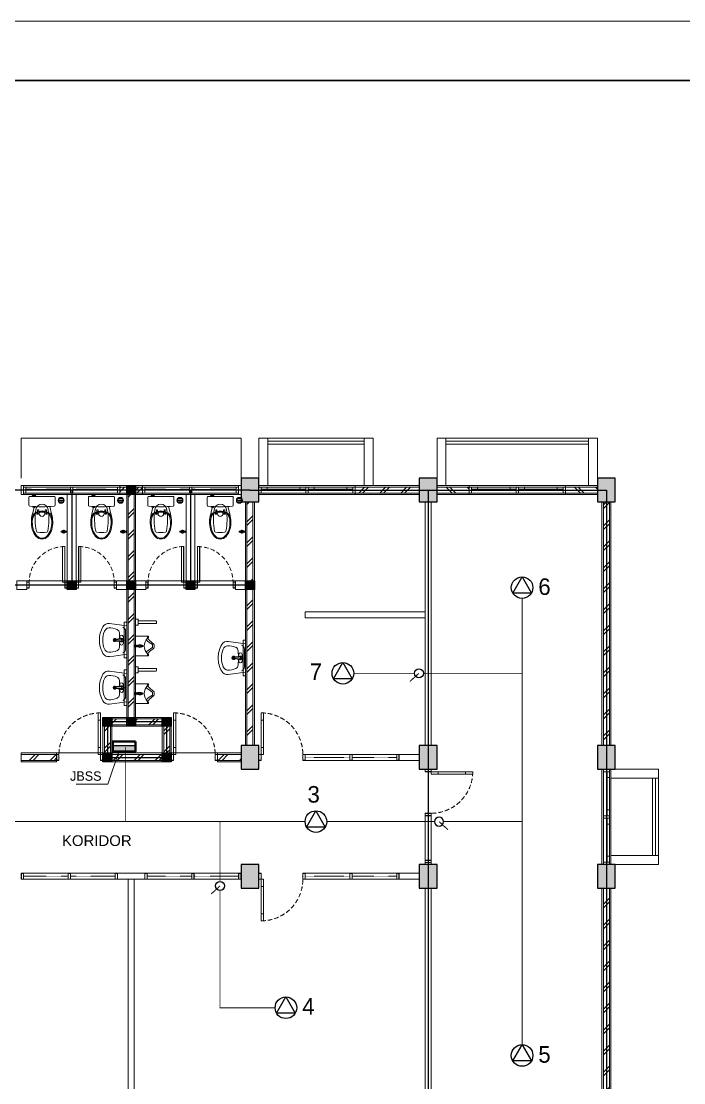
# Model space of a CAD drawing. Header units: millimetres. Extents: x -11 to 37583, y -101 to 28664.
# Drawn here: x 14122 to 16353, y 25091 to 28664 of the extents above; entities that cross this region are included whole.
import ezdxf
from ezdxf.enums import TextEntityAlignment as Align

# ---------------------------------------------------------------- set-up
doc = ezdxf.new("R2010")
doc.units = ezdxf.units.MM
doc.linetypes.add('DASHED', pattern=[0.75, 0.5, -0.25])
doc.linetypes.add('HIDDEN', pattern=[0.375, 0.25, -0.125])
for name, color, linetype, lineweight in [('ars', 11, 'Continuous', 5), ('din2', 251, 'Continuous', 25), ('dinding', 5, 'Continuous', 15), ('GRS KOP', 1, 'Continuous', 35), ('kabel', 1, 'Continuous', 50), ('KOLOM', 1, 'Continuous', 30), ('kop', 7, 'Continuous', 20), ('kus', 63, 'Continuous', 15), ('lan', 7, 'Continuous', 15), ('not', 7, 'Continuous', 20), ('PARTISI', 190, 'Continuous', 9), ('SANITAIR', 4, 'Continuous', 5), ('sol kol', 8, 'Continuous', 0)]:
    doc.layers.add(name, color=color, linetype=linetype, lineweight=lineweight)
doc.layers.add('as', color=1, linetype='Continuous', plot=False)
doc.layers.add('D1', color=1, linetype='Continuous')
doc.layers.add('D2', color=3, linetype='Continuous')
doc.styles.add('BARU', font='complex.shx')
doc.styles.get("Standard").update_dxf_attribs({"font": 'arial.ttf'})
doc.styles.add('style2', font='verdana.ttf')
pattern_1 = [(45, (14092.17, 24845.925), (-35.3553, 35.3553), []), (45, (14104.67, 24845.925), (-35.3553, 35.3553), [])]
pattern_2 = [(45, (13892.17, 24845.925), (-35.3553, 35.3553), []), (45, (13904.67, 24845.925), (-35.3553, 35.3553), [])]

# ---------------------------------------------------------------- blocks, each defined once
blk = doc.blocks.new('KP')
at = {"layer": 'KOLOM'}
blk.add_lwpolyline([(0.075, -0.075), (-0.075, -0.075), (-0.075, 0.075), (0.075, 0.075), (0.075, -0.075)], dxfattribs=at)
blk = doc.blocks.new('washtafel L237 a')
for p, q in [((-0.279, -0.289), (-0.238, 0)), ((-0.238, 0), (0, 0)), ((0.238, 0), (0, 0)), ((0.279, -0.289), (0.238, 0)), ((-0.148, -0.019), (0, -0.019)), ((0.148, -0.019), (0, -0.019)), ((0, -0.193), (-0.007, -0.193)), ((0, -0.202), (-0.007, -0.202)), ((0, -0.179), (-0.006, -0.179)), ((0, -0.179), (0.006, -0.179)), ((0, -0.193), (0.007, -0.193)), ((0, -0.202), (0.007, -0.202))]:
    blk.add_line(p, q)
for centre, radius in [((-0.011, -0.085), 0.00488), ((0, -0.043), 0.00695), ((0, -0.043), 0.00529), ((0.011, -0.085), 0.00488)]:
    blk.add_circle(centre, radius)
for centre, radius, start, end in [((-0.148, -0.093), 0.0742, 90.0661, 157.5039), ((0.068, -0.281), 0.273, 154.0541, 184.6243), ((-0.117, -0.191), 0.0678, 92.544, 154.459), ((0.012, -2.103), 1.984, 91.1939, 93.8059), ((-0.055, -0.085), 0.0285, 98.132, 275.8135), ((-0.002, -0.336), 0.286, 89.6669, 101.6651), ((-0.049, -0.147), 0.0337, 40.1188, 95.4553), ((0, -0.084), 0.0312, 89.6915, 225.3566), ((-0.528, -0.216), 0.513, 2.5647, 13.8912), ((0.001, -0.2), 0.0272, 129.5111, 54.4666), ((0, -0.084), 0.0231, 89.5833, 212.8124), ((-0.04, -0.126), 0.0267, 4.6349, 46.9394), ((-0.045, -0.113), 0.03, 5.694, 32.8124), ((-0.623, -0.171), 0.611, 359.8012, 5.694), ((-0.006, -0.173), 0.006, 179.8012, 270), ((0.002, -0.336), 0.286, 78.3349, 90.3331), ((0, -0.084), 0.0312, 314.6434, 90.3085), ((0, -0.084), 0.0231, 327.1876, 90.4167), ((0.006, -0.173), 0.006, 270, 0.1988), ((0.623, -0.171), 0.611, 174.306, 180.1988), ((0.04, -0.126), 0.0267, 133.0606, 175.3651), ((0.045, -0.113), 0.03, 147.1876, 174.306), ((0.528, -0.216), 0.513, 166.1088, 177.4353), ((0.049, -0.147), 0.0337, 84.5447, 139.8812), ((-0.012, -2.103), 1.984, 86.1941, 88.8061), ((0.055, -0.085), 0.0285, 264.1865, 81.868), ((0.117, -0.191), 0.0678, 25.541, 87.456), ((0.148, -0.093), 0.0742, 22.4961, 89.9339), ((-0.068, -0.281), 0.273, 355.3757, 25.9459), ((-0.17, -0.305), 0.11, 171.786, 240.1395), ((-0.119, -0.294), 0.0858, 186.0548, 250.1625), ((0.001, -0.2), 0.0234, 136.8784, 48.8129), ((-0.007, -0.184), 0.009, 183.4751, 270), ((-0.007, -0.193), 0.009, 182.5647, 270), ((0.001, -0.2), 0.0119, 184.4951, 2.4242), ((0.007, -0.184), 0.009, 270, 356.5249), ((0.007, -0.193), 0.009, 270, 357.4353), ((0.119, -0.294), 0.0858, 289.8375, 353.9452), ((0.17, -0.305), 0.11, 299.8605, 8.214), ((-0.003, -0.017), 0.443, 239.9631, 270.4171), ((-0.001, 0.003), 0.406, 248.7209, 270.1375), ((0.001, 0.003), 0.406, 269.8625, 291.2791), ((0.003, -0.017), 0.443, 269.5829, 300.0369)]:
    blk.add_arc(centre, radius, start, end)
blk = doc.blocks.new('P 70')
at = {"linetype": 'HIDDEN', "ltscale": 0.3}
blk.add_lwpolyline([(-0.74, 0.1, -0.414214), (-0.04, 0.8, -1.303225)], format="xyb", dxfattribs=at)
for points in [[(-0.04, 0.8), (-0.08, 0.8), (-0.08, 0.68), (-0.04, 0.68)], [(-0.04, 0.68), (-0.08, 0.68), (-0.08, 0.22), (-0.04, 0.22)], [(-0.04, 0.1), (-0.08, 0.1), (-0.08, 0.22), (-0.04, 0.22)], [(-0.735, 0.06), (-0.74, 0.06), (-0.74, 0.061), (-0.74, 0.1), (-0.78, 0.1), (-0.78, 0), (-0.74, 0), (-0.74, 0.056), (-0.735, 0.058)], [(-0.742, 0.002), (-0.778, 0.002), (-0.778, 0.098), (-0.742, 0.098)], [(-0.045, 0.06), (-0.04, 0.06), (-0.04, 0.061), (-0.04, 0.1), (0, 0.1), (0, 0), (-0.04, 0), (-0.04, 0.056), (-0.045, 0.058)], [(-0.038, 0.002), (-0.002, 0.002), (-0.002, 0.098), (-0.038, 0.098)]]:
    blk.add_lwpolyline(points, close=True)
blk = doc.blocks.new('URINOIR ATAS')
for p, q in [((-0.165, 0), (-0.165, 0.215)), ((-0.16, 0.22), (-0.147, 0.22)), ((-0.133, 0.201), (-0.16, 0.201)), ((-0.133, 0.201), (-0.143, 0.218)), ((-0.027, 0.31), (0, 0.31)), ((-0.02, 0.286), (0, 0.286)), ((0.027, 0.31), (0, 0.31)), ((0.02, 0.286), (0, 0.286)), ((0.133, 0.201), (0.143, 0.218)), ((0.133, 0.201), (0.16, 0.201)), ((0.16, 0.22), (0.147, 0.22)), ((0.165, 0), (0.165, 0.215)), ((-0.165, 0), (0, 0)), ((-0.009, 0.01), (-0.026, 0)), ((-0.013, -0.017), (-0.013, 0)), ((-0.012, 0.117), (0.011, 0.117)), ((-0.011, 0.107), (0.011, 0.107)), ((-0.011, 0.097), (0.011, 0.097)), ((-0.009, 0.112), (-0.009, 0.107)), ((-0.009, 0.01), (0.011, 0.01)), ((-0.007, 0.113), (0.008, 0.113)), ((-0.003, 0.117), (-0.003, 0.113)), ((0.165, 0), (0, 0)), ((0.003, 0.117), (0.003, 0.113)), ((0.009, 0.112), (0.009, 0.107)), ((0.011, 0.01), (0.026, 0)), ((0.013, 0), (0.013, -0.017)), ((0.013, -0.017), (-0.013, -0.017))]:
    blk.add_line(p, q)
for points in [[(-0.011, 0.107, 0.164804), (-0.012, 0.107, 0.105758), (-0.013, 0.106, 0.068984), (-0.014, 0.104, 0.055178), (-0.014, 0.102, 0.055178), (-0.014, 0.1, 0.068984), (-0.013, 0.099, 0.105758), (-0.012, 0.098, 0.164804), (-0.011, 0.097, 0.164804), (-0.01, 0.098, 0.105758), (-0.009, 0.099, 0.068984), (-0.009, 0.1, 0.055178), (-0.009, 0.102, 0.055178), (-0.009, 0.104, 0.068984), (-0.009, 0.106, 0.105758), (-0.01, 0.107, 0.164804)], [(0, 0.097, 0.070821), (0.003, 0.098, 0.082428), (0.005, 0.099, 0.106823), (0.007, 0.101, 0.13413), (0.007, 0.102, 0.13413), (0.007, 0.104, 0.106823), (0.005, 0.106, 0.082428), (0.003, 0.107, 0.070821), (0, 0.107, 0.070821), (-0.003, 0.107, 0.082428), (-0.005, 0.106, 0.106823), (-0.007, 0.104, 0.13413), (-0.007, 0.102, 0.13413), (-0.007, 0.101, 0.106823), (-0.005, 0.099, 0.082428), (-0.003, 0.098, 0.070821)], [(0.011, 0.107, 0.164804), (0.01, 0.107, 0.105758), (0.009, 0.106, 0.068984), (0.009, 0.104, 0.055178), (0.008, 0.102, 0.055178), (0.009, 0.1, 0.068984), (0.009, 0.099, 0.105758), (0.01, 0.098, 0.164804), (0.011, 0.097, 0.164804), (0.012, 0.098, 0.105758), (0.013, 0.099, 0.068984), (0.013, 0.1, 0.055178), (0.014, 0.102, 0.055178), (0.014, 0.104, 0.068984), (0.013, 0.106, 0.105758), (0.012, 0.107, 0.164804)]]:
    blk.add_lwpolyline(points, format="xyb", close=True)
blk.add_lwpolyline([(0.007, 0.061), (0.013, 0.072), (0.007, 0.082), (-0.006, 0.082), (-0.012, 0.072), (-0.006, 0.061)], close=True)
for centre, radius in [((0, 0.072), 0.025), ((0, 0.032), 0.0106), ((0, 0.032), 0.00723)]:
    blk.add_circle(centre, radius)
for centre, radius, start, end in [((-0.16, 0.215), 0.005, 90, 180), ((-0.16, 0.196), 0.005, 90, 180), ((-0.147, 0.215), 0.005, 30.5859, 90), ((-0.151, 0.256), 0.055, 287.3602, 311.4179), ((0.001, 0.332), 0.187, 224.1477, 269.6422), ((-0.614, 0.718), 0.709, 314.7654, 324.2179), ((-0.477, 0.536), 0.518, 315.9836, 330.7336), ((-0.027, 0.295), 0.0148, 90, 144.2179), ((-0.02, 0.28), 0.00593, 90, 150.7336), ((-0.001, 0.332), 0.187, 270.3578, 315.8523), ((0.02, 0.28), 0.00593, 29.2664, 90), ((0.477, 0.536), 0.518, 209.2664, 224.0164), ((0.027, 0.295), 0.0148, 35.7821, 90), ((0.614, 0.718), 0.709, 215.7821, 225.2346), ((0.151, 0.256), 0.055, 228.5821, 252.6398), ((0.147, 0.215), 0.005, 90, 149.4141), ((0.16, 0.215), 0.005, 0, 90), ((0.16, 0.196), 0.005, 0, 90), ((0.12, 0.057), 0.137, 181.3482, 199.9236), ((0, 0.106), 0.0162, 43.0169, 136.9831), ((-0.007, 0.112), 0.00119, 90, 180), ((0.008, 0.112), 0.00119, 0, 90), ((-0.19, 0.062), 0.208, 345.4703, 357.6692)]:
    blk.add_arc(centre, radius, start, end)
blk = doc.blocks.new('P 60')
at = {"linetype": 'HIDDEN', "ltscale": 0.3}
blk.add_lwpolyline([(-0.64, 0.1, -0.414214), (-0.04, 0.7, -1.303225)], format="xyb", dxfattribs=at)
for points in [[(-0.04, 0.7), (-0.04, 0.1), (-0.08, 0.1), (-0.08, 0.7)], [(-0.042, 0.698), (-0.042, 0.102), (-0.078, 0.102), (-0.078, 0.698)], [(-0.635, 0.06), (-0.64, 0.06), (-0.64, 0.061), (-0.64, 0.1), (-0.68, 0.1), (-0.68, 0), (-0.64, 0), (-0.64, 0.056), (-0.635, 0.058)], [(-0.642, 0.002), (-0.678, 0.002), (-0.678, 0.098), (-0.642, 0.098)], [(-0.045, 0.06), (-0.04, 0.06), (-0.04, 0.061), (-0.04, 0.1), (0, 0.1), (0, 0), (-0.04, 0), (-0.04, 0.056), (-0.045, 0.058)], [(-0.038, 0.002), (-0.002, 0.002), (-0.002, 0.098), (-0.038, 0.098)]]:
    blk.add_lwpolyline(points, close=True)
blk = doc.blocks.new('KRAN ATAS')
for p, q in [((-0.019, 0.001), (-0.019, 0)), ((-0.019, 0), (0, 0)), ((-0.018, 0.002), (0, 0.002)), ((-0.009, 0.006), (-0.009, 0.04)), ((0.018, 0.002), (0, 0.002)), ((0.019, 0), (0, 0)), ((0.009, 0.006), (0.009, 0.04)), ((0.019, 0.001), (0.019, 0))]:
    blk.add_line(p, q)
for centre, radius, start, end in [((-0.021, 0.06), 0.0057, 92.509, 270.0343), ((-0.02, 0.06), 0.0057, 105.45, 257.2407), ((0, 0.06), 0.0223, 89.786, 270.2141), ((-0.015, 0.075), 0.0057, 47.464, 224.6597), ((-0.015, 0.074), 0.0057, 60.3207, 212.5415), ((-0.014, 0.046), 0.0057, 154.4974, 295.7282), ((-0.015, 0.045), 0.0057, 142.579, 307.6346), ((-0.018, 0.001), 0.0005, 90, 180), ((0, 0.06), 0.0162, 89.7094, 270.2949), ((-0.013, 0.006), 0.004, 270, 0), ((-0.041, 0.09), 0.0331, 343.1048, 7.2203), ((0, 0.06), 0.0102, 89.532, 270.4679), ((0, 0.096), 0.00865, 90, 191.4881), ((0, 0.08), 0.0057, 89.095, 165.324), ((0, 0.079), 0.0057, 89.095, 152.5938), ((0, 0.041), 0.0057, 205.9652, 266.0615), ((0, 0.04), 0.0057, 191.86, 266.0615), ((0, 0.096), 0.00865, 348.5119, 90), ((0, 0.08), 0.0057, 14.676, 90.905), ((0, 0.079), 0.0057, 27.4062, 90.905), ((0, 0.06), 0.0223, 269.7859, 90.214), ((0, 0.06), 0.0162, 269.7051, 90.2906), ((0, 0.06), 0.0102, 269.5321, 90.468), ((0, 0.04), 0.0057, 273.9385, 348.14), ((0, 0.041), 0.0057, 273.9385, 334.0348), ((0.041, 0.09), 0.0331, 172.7797, 196.8952), ((0.013, 0.006), 0.004, 180, 270), ((0.015, 0.045), 0.0057, 232.3654, 37.421), ((0.015, 0.075), 0.0057, 315.3403, 132.536), ((0.015, 0.074), 0.0057, 327.4585, 119.6793), ((0.014, 0.046), 0.0057, 244.2718, 25.5026), ((0.018, 0.001), 0.0005, 0, 90), ((0.021, 0.06), 0.0057, 269.9657, 87.491), ((0.02, 0.06), 0.0057, 282.7593, 74.55)]:
    blk.add_arc(centre, radius, start, end)
blk = doc.blocks.new('CLOSET ATAS')
for p, q in [((0, 0.207), (0, 0)), ((0.014, 0.22), (0.148, 0.22)), ((0, -0.206), (0, 0)), ((0.171, 0.13), (0.294, 0.161)), ((0.228, 0.073), (0.228, 0.058)), ((0.231, 0.075), (0.273, 0.075)), ((0.231, 0.055), (0.256, 0.055)), ((0.256, 0.055), (0.259, 0.063)), ((0.256, 0.055), (0.256, 0)), ((0.256, -0.055), (0.256, 0)), ((0.259, 0.063), (0.273, 0.063)), ((0.266, 0.075), (0.266, 0.088)), ((0.266, 0.063), (0.266, 0)), ((0.266, -0.063), (0.266, 0)), ((0.273, 0.075), (0.273, 0.063)), ((0.282, 0.125), (0.282, 0.107)), ((0.285, 0.085), (0.285, 0.065)), ((0.296, 0.088), (0.288, 0.088)), ((0.296, 0.062), (0.288, 0.062)), ((0.299, 0.085), (0.299, 0.065)), ((-0.013, -0.124), (-0.031, -0.124)), ((-0.031, -0.124), (-0.031, -0.146)), ((-0.031, -0.146), (-0.013, -0.146)), ((-0.013, -0.107), (-0.013, -0.164)), ((0.171, -0.138), (0.185, -0.138)), ((0.173, -0.116), (0.185, -0.116)), ((0.173, -0.151), (0.173, -0.138)), ((0.175, -0.154), (0.182, -0.154)), ((0.184, -0.138), (0.184, -0.151)), ((0.188, -0.119), (0.188, -0.136)), ((0.188, -0.134), (0.294, -0.161)), ((0.228, -0.073), (0.228, -0.058)), ((0.231, -0.055), (0.256, -0.055)), ((0.231, -0.075), (0.273, -0.075)), ((0.256, -0.055), (0.259, -0.063)), ((0.259, -0.063), (0.273, -0.063)), ((0.266, -0.075), (0.266, -0.088)), ((0.273, -0.075), (0.273, -0.063)), ((0.282, -0.125), (0.282, -0.107)), ((0.285, -0.065), (0.285, -0.085)), ((0.296, -0.062), (0.288, -0.062)), ((0.296, -0.088), (0.288, -0.088)), ((0.299, -0.065), (0.299, -0.085)), ((0.014, -0.22), (0.148, -0.22))]:
    blk.add_line(p, q)
blk.add_circle((0.292, 0), 0.046)
for centre, radius, start, end in [((0.014, 0.207), 0.0135, 90, 180), ((0.148, 0.205), 0.015, 8.087, 90), ((-1.27, 0.004), 1.447, 359.8599, 8.087), ((0.429, -0.051), 0.231, 89.4826, 128.7411), ((0.431, -0.32), 0.5, 75.2789, 105.8515), ((0.235, 0), 0.103, 95.4936, 264.5064), ((-1.27, -0.004), 1.447, 351.913, 0.1401), ((0.385, -0.951), 1.066, 79.0461, 98.6197), ((0.231, 0.073), 0.00271, 90, 180), ((0.231, 0.058), 0.00271, 180, 270), ((0.271, 0.088), 0.005, 138.7405, 180), ((0.429, -0.051), 0.215, 89.4826, 138.7405), ((0.287, 0.125), 0.005, 128.7411, 180), ((0.288, 0.085), 0.00307, 90, 180), ((0.288, 0.065), 0.00307, 180, 270), ((0.296, 0.085), 0.00307, 0, 90), ((0.296, 0.065), 0.00307, 270, 0), ((0.431, -0.32), 0.484, 75.2789, 90), ((0.465, -0.141), 0.302, 48.5371, 73.1314), ((0.465, -0.141), 0.318, 48.5371, 73.1314), ((0.585, 0.076), 0.02, 7.8459, 81.6038), ((0.035, 0), 0.575, 352.1541, 7.8459), ((0.59, 0), 0.114, 0, 48.6581), ((0.59, 0), 0.114, 311.3419, 0), ((0.59, 0), 0.13, 0, 48.6581), ((0.59, 0), 0.13, 311.3419, 0), ((-0.016, -0.123), 0.0171, 24.4122, 79.3868), ((-0.016, -0.147), 0.0171, 280.6132, 335.5878), ((0.175, -0.151), 0.00271, 180, 270), ((0.182, -0.151), 0.00271, 270, 0), ((0.185, -0.119), 0.00271, 0, 90), ((0.185, -0.136), 0.00271, 270, 0), ((0.385, 0.948), 1.063, 261.358, 280.9763), ((0.231, -0.058), 0.00271, 90, 180), ((0.231, -0.073), 0.00271, 180, 270), ((0.271, -0.088), 0.005, 180, 221.2595), ((0.429, 0.051), 0.215, 221.2595, 270.5174), ((0.287, -0.125), 0.005, 180, 231.2589), ((0.429, 0.051), 0.231, 231.2589, 270.5174), ((0.288, -0.065), 0.00307, 90, 180), ((0.288, -0.085), 0.00307, 180, 270), ((0.431, 0.32), 0.5, 254.1485, 284.7211), ((0.296, -0.065), 0.00307, 0, 90), ((0.296, -0.085), 0.00307, 270, 0), ((0.431, 0.32), 0.484, 270, 284.7211), ((0.465, 0.141), 0.302, 286.8686, 311.4629), ((0.465, 0.141), 0.318, 286.8686, 311.4629), ((0.585, -0.076), 0.02, 278.3962, 352.1541), ((0.014, -0.206), 0.0135, 180, 270), ((0.148, -0.205), 0.015, 270, 351.913)]:
    blk.add_arc(centre, radius, start, end)
blk = doc.blocks.new('*X6')
at = {"color": 0}
for p, q in [((18.491, 19.193), (18.579, 19.193)), ((18.499, 19.218), (18.572, 19.218)), ((18.499, 19.168), (18.572, 19.168))]:
    blk.add_line(p, q, dxfattribs=at)
blk = doc.blocks.new('SFLOOR')
for radius in [0.05, 0.0442]:
    blk.add_circle((0, 0), radius)
blk.add_blockref('*X6', (-18.535, -19.193))
blk = doc.blocks.new('K1')
at = {"layer": 'KOLOM'}
blk.add_lwpolyline([(0.2, 0.15), (-0.2, 0.15), (-0.2, -0.15), (0.2, -0.15), (0.2, 0.15)], dxfattribs=at)
blk = doc.blocks.new('NOTASI RUANG')
at = {"layer": 'not'}
for height, p in [(0.26, (-0.011, 0.3)), (0.175, (-0.009, -0.017))]:
    blk.add_attdef('RUANG', text='', height=height, dxfattribs=at).set_placement(p, align=Align.MIDDLE_CENTER)
blk = doc.blocks.new('KJH')
at = {"layer": 'D1'}
blk.add_lwpolyline([(5834.4, 20871), (5865.8, 20816.4), (5803, 20816.4), (5834.4, 20871)], dxfattribs=at)
blk.add_circle((5834.4, 20834.7), 36.3, dxfattribs=at)
blk = doc.blocks.new('JOU')
at = {"layer": 'din2', "color": 6}
blk.add_circle((8978.9, 20473.8), 15.1, dxfattribs=at)
at = {"layer": 'kabel', "color": 6, "linetype": 'Continuous', "ltscale": 200, "const_width": 3.36}
blk.add_lwpolyline([(8978.9, 20473.8), (8948.9, 20446.4)], dxfattribs=at)
blk = doc.blocks.new('KHBH')
at = {"layer": 'D1', "linetype": 'ByBlock'}
blk.add_hatch(color=256, dxfattribs=at).paths.add_polyline_path([(7020.9, 22982.5), (7020.9, 23092.5), (6992.2, 23092.5), (6992.2, 22982.5)])
at = {"layer": 'D1', "color": 21, "linetype": 'ByBlock'}
blk.add_line((7020.9, 23092.5), (7020.9, 22982.5), dxfattribs=at)
at = {"layer": 'kabel', "color": 6, "linetype": 'Continuous', "ltscale": 200}
blk.add_lwpolyline([(7040.6, 22982.5), (6992.2, 22982.5), (6992.2, 23092.5), (7040.6, 23092.5)], close=True, dxfattribs=at)
blk = doc.blocks.new('kop')
at = {"layer": 'GRS KOP'}
blk.add_lwpolyline([(1, 54), (83, 54), (83, 1), (1, 1)], close=True, dxfattribs=at)
at = {"layer": 'kop', "color": 7}
blk.add_line((84, 55), (0, 55), dxfattribs=at)
at = {"layer": 'kop', "style": 'BARU', "flags": 4}
for p, height in [((73.8, 5.4), 0.35), ((80.303, 5.382), 0.25), ((73.8, 4.9), 0.35), ((80.303, 4.882), 0.25), ((73.8, 4.4), 0.35), ((80.303, 4.382), 0.25)]:
    blk.add_attdef('-', p, '', height=height, dxfattribs=at)
at = {"layer": 'kop', "flags": 4}
for tag, p in [('AR-00', (78.057, 2.648)), ('00', (81.238, 2.647))]:
    blk.add_attdef(tag, text='', height=0.35, dxfattribs=at).set_placement(p, align=Align.MIDDLE)

msp = doc.modelspace()

# ---------------------------------------------------------------- hatches: boundary and pattern name
at = {"layer": 'ars'}
h = msp.add_hatch(dxfattribs=at)
h.set_pattern_fill('TEMBOK', color=256, scale=50)
h.set_pattern_definition([(45, (14336.17, 25135.925), (-35.3553, 35.3553), []), (45, (14348.67, 25135.925), (-35.3553, 35.3553), [])])
h.paths.add_polyline_path([(14477.2, 27095.9), (14454.2, 27095.9), (14454.2, 27075.9), (14477.2, 27075.9)])
h = msp.add_hatch(dxfattribs=at)
h.set_pattern_fill('TEMBOK', color=256, scale=50)
h.set_pattern_definition([(45, (14397.17, 25135.925), (-35.3553, 35.3553), []), (45, (14409.67, 25135.925), (-35.3553, 35.3553), [])])
h.paths.add_polyline_path([(14530.2, 27095.9), (14507.2, 27095.9), (14507.2, 27075.9), (14530.2, 27075.9)])
h = msp.add_hatch(dxfattribs=at)
h.set_pattern_fill('TEMBOK', color=256, scale=50)
h.set_pattern_definition([(45, (13531.17, 24570.925), (-35.3553, 35.3553), []), (45, (13543.67, 24570.925), (-35.3553, 35.3553), [])])
h.paths.add_polyline_path([(15462.2, 27095.9), (15246.2, 27095.9), (15246.2, 27075.9), (15462.2, 27075.9)])
h = msp.add_hatch(dxfattribs=at)
h.set_pattern_fill('TEMBOK', color=256, scale=50)
h.set_pattern_definition([(315, (14682.17, 27400.925), (-35.3553, -35.3553), []), (315, (14694.67, 27400.925), (-35.3553, -35.3553), [])])
h.paths.add_polyline_path([(15630.2, 27075.9), (15522.2, 27075.9), (15522.2, 27095.9), (15630.2, 27095.9)])
h = msp.add_hatch(dxfattribs=at)
h.set_pattern_fill('TEMBOK', color=256, scale=50)
h.set_pattern_definition([(315, (15114.17, 27400.925), (-35.3553, -35.3553), []), (315, (15126.67, 27400.925), (-35.3553, -35.3553), [])])
h.paths.add_polyline_path([(16062.2, 27075.9), (15954.2, 27075.9), (15954.2, 27095.9), (16062.2, 27095.9)])
h = msp.add_hatch(dxfattribs=at)
h.set_pattern_fill('TEMBOK', color=256, scale=50)
h.set_pattern_definition(pattern_1)
h.paths.add_polyline_path([(14482.2, 27070.9), (14482.2, 26320.9), (14502.2, 26320.9), (14502.2, 27070.9)])
h = msp.add_hatch(dxfattribs=at)
h.set_pattern_fill('TEMBOK', color=256, scale=50)
h.set_pattern_definition(pattern_1)
h.paths.add_polyline_path([(14902.2, 26225.9), (14902.2, 27045.9), (14882.2, 27045.9), (14882.2, 26225.9)])
h = msp.add_hatch(dxfattribs=at)
h.set_pattern_fill('TEMBOK', color=256, scale=50)
h.set_pattern_definition(pattern_2)
h.paths.add_polyline_path([(16102.2, 26225.9), (16102.2, 27045.9), (16082.2, 27045.9), (16082.2, 26225.9)])
h = msp.add_hatch(dxfattribs=at)
h.set_pattern_fill('TEMBOK', color=256, scale=50)
h.set_pattern_definition(pattern_1)
h.paths.add_polyline_path([(14597.2, 26315.9), (14427.2, 26315.9), (14427.2, 26295.9), (14597.2, 26295.9)])
h = msp.add_hatch(dxfattribs=at)
h.set_pattern_fill('TEMBOK', color=256, scale=50)
h.set_pattern_definition(pattern_1)
h.paths.add_polyline_path([(14402.2, 26290.9), (14402.2, 26200.9), (14422.2, 26200.9), (14422.2, 26290.9)])
h = msp.add_hatch(dxfattribs=at)
h.set_pattern_fill('TEMBOK', color=256, scale=50)
h.set_pattern_definition(pattern_1)
h.paths.add_polyline_path([(14602.2, 26290.9), (14602.2, 26200.9), (14622.2, 26200.9), (14622.2, 26290.9)])
h = msp.add_hatch(dxfattribs=at)
h.set_pattern_fill('TEMBOK', color=256, scale=50)
h.set_pattern_definition(pattern_1)
h.paths.add_polyline_path([(14122.2, 26195.9), (14241.2, 26195.9), (14241.2, 26175.9), (14122.2, 26175.9)])
h = msp.add_hatch(dxfattribs=at)
h.set_pattern_fill('TEMBOK', color=256, scale=50)
h.set_pattern_definition(pattern_1)
h.paths.add_polyline_path([(14597.2, 26195.9), (14427.2, 26195.9), (14427.2, 26175.9), (14597.2, 26175.9)])
h = msp.add_hatch(dxfattribs=at)
h.set_pattern_fill('TEMBOK', color=256, scale=50)
h.set_pattern_definition(pattern_1)
h.paths.add_polyline_path([(14862.2, 26195.9), (14783.2, 26195.9), (14783.2, 26175.9), (14862.2, 26175.9)])
h = msp.add_hatch(dxfattribs=at)
h.set_pattern_fill('TEMBOK', color=256, scale=50)
h.set_pattern_definition(pattern_2)
h.paths.add_polyline_path([(16102.2, 24925.9), (16102.2, 25745.9), (16082.2, 25745.9), (16082.2, 24925.9)])
at = {"layer": 'sol kol'}
for points in [[(14862.2, 27125.9), (14862.2, 27045.9), (14922.2, 27045.9), (14922.2, 27125.9)], [(15462.2, 27125.9), (15462.2, 27045.9), (15522.2, 27045.9), (15522.2, 27125.9)], [(16062.2, 27125.9), (16062.2, 27045.9), (16122.2, 27045.9), (16122.2, 27125.9)], [(14477.2, 27100.9), (14507.2, 27100.9), (14507.2, 27070.9), (14477.2, 27070.9)], [(14277.2, 26780.9), (14307.2, 26780.9), (14307.2, 26750.9), (14277.2, 26750.9)], [(14477.2, 26780.9), (14507.2, 26780.9), (14507.2, 26750.9), (14477.2, 26750.9)], [(14677.2, 26780.9), (14707.2, 26780.9), (14707.2, 26750.9), (14677.2, 26750.9)], [(14877.2, 26780.9), (14907.2, 26780.9), (14907.2, 26750.9), (14877.2, 26750.9)], [(14397.2, 26320.9), (14427.2, 26320.9), (14427.2, 26290.9), (14397.2, 26290.9)], [(14477.2, 26320.9), (14507.2, 26320.9), (14507.2, 26290.9), (14477.2, 26290.9)], [(14597.2, 26320.9), (14627.2, 26320.9), (14627.2, 26290.9), (14597.2, 26290.9)], [(14862.2, 26225.9), (14862.2, 26145.9), (14922.2, 26145.9), (14922.2, 26225.9)], [(15462.2, 26225.9), (15462.2, 26145.9), (15522.2, 26145.9), (15522.2, 26225.9)], [(16062.2, 26225.9), (16062.2, 26145.9), (16122.2, 26145.9), (16122.2, 26225.9)], [(14397.2, 26200.9), (14427.2, 26200.9), (14427.2, 26170.9), (14397.2, 26170.9)], [(14597.2, 26200.9), (14627.2, 26200.9), (14627.2, 26170.9), (14597.2, 26170.9)], [(14862.2, 25825.9), (14862.2, 25745.9), (14922.2, 25745.9), (14922.2, 25825.9)], [(15462.2, 25825.9), (15462.2, 25745.9), (15522.2, 25745.9), (15522.2, 25825.9)], [(16062.2, 25825.9), (16062.2, 25745.9), (16122.2, 25745.9), (16122.2, 25825.9)]]:
    msp.add_hatch(color=256, dxfattribs=at).paths.add_polyline_path(points)

# ---------------------------------------------------------------- linework, layer by layer
at = {"layer": 'ars'}
for points in [[(15277.2, 27250.9), (14952.2, 27250.9)], [(15277.2, 27240.9), (14952.2, 27240.9)], [(16032.2, 27250.9), (15552.2, 27250.9)], [(16032.2, 27240.9), (15552.2, 27240.9)], [(16247.2, 25855.9), (16247.2, 26115.9)], [(16257.2, 25855.9), (16257.2, 26115.9)]]:
    msp.add_lwpolyline(points, dxfattribs=at)
for points in [[(14477.2, 27095.9), (14454.2, 27095.9), (14454.2, 27075.9), (14477.2, 27075.9)], [(14530.2, 27095.9), (14507.2, 27095.9), (14507.2, 27075.9), (14530.2, 27075.9)], [(15462.2, 27095.9), (15246.2, 27095.9), (15246.2, 27075.9), (15462.2, 27075.9)], [(15630.2, 27075.9), (15522.2, 27075.9), (15522.2, 27095.9), (15630.2, 27095.9)], [(16062.2, 27075.9), (15954.2, 27075.9), (15954.2, 27095.9), (16062.2, 27095.9)], [(14482.2, 27070.9), (14482.2, 26320.9), (14502.2, 26320.9), (14502.2, 27070.9)], [(14902.2, 26225.9), (14902.2, 27045.9), (14882.2, 27045.9), (14882.2, 26225.9)], [(16102.2, 26225.9), (16102.2, 27045.9), (16082.2, 27045.9), (16082.2, 26225.9)], [(14515.9, 26630.9), (14515.9, 26650.9), (14507.2, 26650.9), (14507.2, 26630.9)], [(14515.9, 26470.9), (14515.9, 26490.9), (14507.2, 26490.9), (14507.2, 26470.9)], [(14597.2, 26315.9), (14427.2, 26315.9), (14427.2, 26295.9), (14597.2, 26295.9)], [(14402.2, 26290.9), (14402.2, 26200.9), (14422.2, 26200.9), (14422.2, 26290.9)], [(14602.2, 26290.9), (14602.2, 26200.9), (14622.2, 26200.9), (14622.2, 26290.9)], [(14122.2, 26195.9), (14241.2, 26195.9), (14241.2, 26175.9), (14122.2, 26175.9)], [(14597.2, 26195.9), (14427.2, 26195.9), (14427.2, 26175.9), (14597.2, 26175.9)], [(14862.2, 26195.9), (14783.2, 26195.9), (14783.2, 26175.9), (14862.2, 26175.9)], [(16102.2, 24925.9), (16102.2, 25745.9), (16082.2, 25745.9), (16082.2, 24925.9)]]:
    msp.add_lwpolyline(points, close=True, dxfattribs=at)
at = {"layer": 'as'}
for points in [[(16092.2, 27085.9), (16092.2, 24885.9), (11492.2, 24885.9)], [(14892.2, 27085.9), (14092.2, 27085.9)], [(14292.2, 27085.9), (14292.2, 26765.9)], [(14692.2, 27085.9), (14692.2, 26765.9)], [(14892.2, 27085.9), (16092.2, 27085.9), (16092.2, 24885.9)], [(15492.2, 27085.9), (15492.2, 24885.9)], [(14492.2, 26765.9), (14092.2, 26765.9)], [(14892.2, 26765.9), (14492.2, 26765.9)]]:
    msp.add_lwpolyline(points, dxfattribs=at)
msp.add_lwpolyline([(14612.2, 26185.9), (14612.2, 26305.9), (14412.2, 26305.9), (14412.2, 26185.9)], close=True, dxfattribs=at)
at = {"layer": 'D2', "color": 3, "linetype": 'DASHED', "ltscale": 50, "const_width": 3.03}
for points in [[(15808.3, 25933.7), (15808.3, 26721)], [(15241.4, 26469.1), (15445.9, 26469.1)], [(15476.1, 26469.1), (15808.3, 26469.1)], [(14472.7, 26220.9), (14472.7, 25970)], [(13808.7, 25970), (15077.9, 25970)], [(14791.5, 25768.7), (14791.5, 25970)], [(15150.6, 25970), (15513.9, 25970)], [(15544.1, 25970), (15808.3, 25970)], [(15808.3, 25933.7), (15808.3, 25219)], [(14976.9, 25343.4), (14791.5, 25343.4), (14791.5, 25738.5)]]:
    msp.add_lwpolyline(points, dxfattribs=at)
at = {"layer": 'dinding'}
for points in [[(14122.2, 27100.9), (14130.2, 27100.9), (14130.2, 27070.9), (14122.2, 27070.9)], [(14454.2, 27100.9), (14477.2, 27100.9), (14477.2, 27070.9), (14454.2, 27070.9)], [(14530.2, 27100.9), (14507.2, 27100.9), (14507.2, 27070.9), (14530.2, 27070.9)], [(14862.2, 27100.9), (14854.2, 27100.9), (14854.2, 27070.9), (14862.2, 27070.9)], [(15462.2, 27100.9), (15246.2, 27100.9), (15246.2, 27070.9), (15462.2, 27070.9)], [(15630.2, 27070.9), (15522.2, 27070.9), (15522.2, 27100.9), (15630.2, 27100.9)], [(16062.2, 27070.9), (15954.2, 27070.9), (15954.2, 27100.9), (16062.2, 27100.9)], [(14277.2, 27070.9), (14277.2, 26780.9), (14307.2, 26780.9), (14307.2, 27070.9)], [(14477.2, 27070.9), (14477.2, 26320.9), (14507.2, 26320.9), (14507.2, 27070.9)], [(14677.2, 27070.9), (14677.2, 26780.9), (14707.2, 26780.9), (14707.2, 27070.9)], [(14907.2, 26225.9), (14907.2, 27045.9), (14877.2, 27045.9), (14877.2, 26225.9)], [(16107.2, 26225.9), (16107.2, 27045.9), (16077.2, 27045.9), (16077.2, 26225.9)], [(14141.2, 26780.9), (14107.2, 26780.9), (14107.2, 26750.9), (14141.2, 26750.9)], [(14477.2, 26780.9), (14443.2, 26780.9), (14443.2, 26750.9), (14477.2, 26750.9)], [(14541.2, 26780.9), (14507.2, 26780.9), (14507.2, 26750.9), (14541.2, 26750.9)], [(14877.2, 26780.9), (14843.2, 26780.9), (14843.2, 26750.9), (14877.2, 26750.9)], [(14597.2, 26320.9), (14427.2, 26320.9), (14427.2, 26290.9), (14597.2, 26290.9)], [(14397.2, 26290.9), (14397.2, 26200.9), (14427.2, 26200.9), (14427.2, 26290.9)], [(14597.2, 26290.9), (14597.2, 26200.9), (14627.2, 26200.9), (14627.2, 26290.9)], [(14122.2, 26200.9), (14241.2, 26200.9), (14241.2, 26170.9), (14122.2, 26170.9)], [(14597.2, 26200.9), (14427.2, 26200.9), (14427.2, 26170.9), (14597.2, 26170.9)], [(14862.2, 26200.9), (14783.2, 26200.9), (14783.2, 26170.9), (14862.2, 26170.9)], [(16107.2, 24925.9), (16107.2, 25745.9), (16077.2, 25745.9), (16077.2, 24925.9)]]:
    msp.add_lwpolyline(points, close=True, dxfattribs=at)
at = {"layer": 'kop', "color": 7}
msp.add_line((19656.5, 28663.9), (2856.5, 28663.9), dxfattribs=at)
at = {"layer": 'kus'}
for p, q in [((14138.2, 27095.9), (14288.2, 27095.9)), ((14296.2, 27095.9), (14446.2, 27095.9)), ((14688.2, 27095.9), (14538.2, 27095.9)), ((14846.2, 27095.9), (14696.2, 27095.9)), ((14930.2, 27095.9), (15080.2, 27095.9)), ((14930.2, 27088.9), (15080.2, 27088.9)), ((14950.2, 27088.9), (14950.2, 27095.9)), ((15060.2, 27088.9), (15060.2, 27095.9)), ((15088.2, 27095.9), (15238.2, 27095.9)), ((15088.2, 27088.9), (15238.2, 27088.9)), ((15108.2, 27088.9), (15108.2, 27095.9)), ((15218.2, 27088.9), (15218.2, 27095.9)), ((15638.2, 27095.9), (15788.2, 27095.9)), ((15638.2, 27088.9), (15788.2, 27088.9)), ((15658.2, 27088.9), (15658.2, 27095.9)), ((15768.2, 27088.9), (15768.2, 27095.9)), ((15796.2, 27095.9), (15946.2, 27095.9)), ((15796.2, 27088.9), (15946.2, 27088.9)), ((15816.2, 27088.9), (15816.2, 27095.9)), ((15926.2, 27088.9), (15926.2, 27095.9)), ((14138.2, 27075.9), (14288.2, 27075.9)), ((14296.2, 27075.9), (14446.2, 27075.9)), ((14688.2, 27075.9), (14538.2, 27075.9)), ((14846.2, 27075.9), (14696.2, 27075.9)), ((14930.2, 27075.9), (15080.2, 27075.9)), ((15088.2, 27075.9), (15238.2, 27075.9)), ((15638.2, 27075.9), (15788.2, 27075.9)), ((15796.2, 27075.9), (15946.2, 27075.9)), ((15228.2, 26195.9), (15078.2, 26195.9)), ((15386.2, 26195.9), (15236.2, 26195.9)), ((15228.2, 26175.9), (15078.2, 26175.9)), ((15386.2, 26175.9), (15236.2, 26175.9)), ((16082.2, 25989.9), (16082.2, 26137.9)), ((16095.2, 25989.9), (16095.2, 26137.9)), ((16102.2, 25989.9), (16102.2, 26137.9)), ((16095.2, 26117.9), (16102.2, 26117.9)), ((15482.2, 25839.9), (15482.2, 25989.9)), ((15502.2, 25839.9), (15502.2, 25989.9)), ((16082.2, 25833.9), (16082.2, 25981.9)), ((16095.2, 26009.9), (16102.2, 26009.9)), ((16095.2, 25833.9), (16095.2, 25981.9)), ((16102.2, 25833.9), (16102.2, 25981.9)), ((16095.2, 25961.9), (16102.2, 25961.9)), ((16095.2, 25853.9), (16102.2, 25853.9)), ((14130.2, 25795.9), (14280.2, 25795.9)), ((14130.2, 25775.9), (14280.2, 25775.9)), ((14288.2, 25795.9), (14438.2, 25795.9)), ((14288.2, 25775.9), (14438.2, 25775.9)), ((14546.2, 25795.9), (14696.2, 25795.9)), ((14546.2, 25775.9), (14696.2, 25775.9)), ((14704.2, 25795.9), (14854.2, 25795.9)), ((14704.2, 25775.9), (14854.2, 25775.9)), ((15228.2, 25795.9), (15078.2, 25795.9)), ((15228.2, 25775.9), (15078.2, 25775.9)), ((15386.2, 25795.9), (15236.2, 25795.9)), ((15386.2, 25775.9), (15236.2, 25775.9))]:
    msp.add_line(p, q, dxfattribs=at)
at = {"layer": 'kus', "linetype": 'HIDDEN'}
for p, q in [((14138.2, 27088.9), (14288.2, 27088.9)), ((14296.2, 27088.9), (14446.2, 27088.9)), ((14688.2, 27088.9), (14538.2, 27088.9)), ((14846.2, 27088.9), (14696.2, 27088.9)), ((15228.2, 26185.9), (15078.2, 26185.9)), ((15386.2, 26185.9), (15236.2, 26185.9)), ((15492.2, 25839.9), (15492.2, 25989.9)), ((14130.2, 25785.9), (14280.2, 25785.9)), ((14288.2, 25785.9), (14438.2, 25785.9)), ((14546.2, 25785.9), (14696.2, 25785.9)), ((14704.2, 25785.9), (14854.2, 25785.9)), ((15228.2, 25785.9), (15078.2, 25785.9)), ((15386.2, 25785.9), (15236.2, 25785.9))]:
    msp.add_line(p, q, dxfattribs=at)
at = {"layer": 'kus'}
for points in [[(14130.2, 27095.9), (14138.2, 27095.9), (14138.2, 27075.9), (14130.2, 27075.9)], [(14288.2, 27095.9), (14296.2, 27095.9), (14296.2, 27075.9), (14288.2, 27075.9)], [(14446.2, 27095.9), (14454.2, 27095.9), (14454.2, 27075.9), (14446.2, 27075.9)], [(14538.2, 27095.9), (14530.2, 27095.9), (14530.2, 27075.9), (14538.2, 27075.9)], [(14696.2, 27095.9), (14688.2, 27095.9), (14688.2, 27075.9), (14696.2, 27075.9)], [(14854.2, 27095.9), (14846.2, 27095.9), (14846.2, 27075.9), (14854.2, 27075.9)], [(14922.2, 27095.9), (14930.2, 27095.9), (14930.2, 27075.9), (14922.2, 27075.9)], [(15080.2, 27095.9), (15088.2, 27095.9), (15088.2, 27075.9), (15080.2, 27075.9)], [(15238.2, 27095.9), (15246.2, 27095.9), (15246.2, 27075.9), (15238.2, 27075.9)], [(15630.2, 27095.9), (15638.2, 27095.9), (15638.2, 27075.9), (15630.2, 27075.9)], [(15788.2, 27095.9), (15796.2, 27095.9), (15796.2, 27075.9), (15788.2, 27075.9)], [(15946.2, 27095.9), (15954.2, 27095.9), (15954.2, 27075.9), (15946.2, 27075.9)], [(15228.2, 26175.9), (15236.2, 26175.9), (15236.2, 26195.9), (15228.2, 26195.9)], [(15228.6, 26176.3), (15235.8, 26176.3), (15235.8, 26195.5), (15228.6, 26195.5)], [(15386.2, 26175.9), (15394.2, 26175.9), (15394.2, 26195.9), (15386.2, 26195.9)], [(15386.6, 26176.3), (15393.8, 26176.3), (15393.8, 26195.5), (15386.6, 26195.5)], [(16102.2, 26137.9), (16102.2, 26145.9), (16082.2, 26145.9), (16082.2, 26137.9)], [(16102.2, 25981.9), (16102.2, 25989.9), (16082.2, 25989.9), (16082.2, 25981.9)], [(15482.2, 25839.9), (15482.2, 25831.9), (15502.2, 25831.9), (15502.2, 25839.9)], [(15482.6, 25839.5), (15482.6, 25832.3), (15501.8, 25832.3), (15501.8, 25839.5)], [(16102.2, 25825.9), (16102.2, 25833.9), (16082.2, 25833.9), (16082.2, 25825.9)], [(14130.2, 25775.9), (14122.2, 25775.9), (14122.2, 25795.9), (14130.2, 25795.9)], [(14129.8, 25776.3), (14122.6, 25776.3), (14122.6, 25795.5), (14129.8, 25795.5)], [(14288.2, 25775.9), (14280.2, 25775.9), (14280.2, 25795.9), (14288.2, 25795.9)], [(14287.8, 25776.3), (14280.6, 25776.3), (14280.6, 25795.5), (14287.8, 25795.5)], [(14446.2, 25775.9), (14438.2, 25775.9), (14438.2, 25795.9), (14446.2, 25795.9)], [(14445.8, 25776.3), (14438.6, 25776.3), (14438.6, 25795.5), (14445.8, 25795.5)], [(14546.2, 25775.9), (14538.2, 25775.9), (14538.2, 25795.9), (14546.2, 25795.9)], [(14545.8, 25776.3), (14538.6, 25776.3), (14538.6, 25795.5), (14545.8, 25795.5)], [(14704.2, 25775.9), (14696.2, 25775.9), (14696.2, 25795.9), (14704.2, 25795.9)], [(14703.8, 25776.3), (14696.6, 25776.3), (14696.6, 25795.5), (14703.8, 25795.5)], [(14862.2, 25775.9), (14854.2, 25775.9), (14854.2, 25795.9), (14862.2, 25795.9)], [(14861.8, 25776.3), (14854.6, 25776.3), (14854.6, 25795.5), (14861.8, 25795.5)], [(15228.2, 25775.9), (15236.2, 25775.9), (15236.2, 25795.9), (15228.2, 25795.9)], [(15228.6, 25776.3), (15235.8, 25776.3), (15235.8, 25795.5), (15228.6, 25795.5)], [(15386.2, 25775.9), (15394.2, 25775.9), (15394.2, 25795.9), (15386.2, 25795.9)], [(15386.6, 25776.3), (15393.8, 25776.3), (15393.8, 25795.5), (15386.6, 25795.5)]]:
    msp.add_lwpolyline(points, close=True, dxfattribs=at)
at = {"layer": 'lan'}
for p, q in [((14122.2, 27260.9), (14862.2, 27260.9)), ((14122.2, 27125.9), (14122.2, 27260.9)), ((14862.2, 27125.9), (14862.2, 27260.9)), ((14922.2, 27125.9), (14922.2, 27260.9)), ((14952.2, 27100.9), (14952.2, 27260.9)), ((15277.2, 27100.9), (15277.2, 27260.9)), ((15307.2, 27100.9), (15307.2, 27260.9)), ((15522.2, 27125.9), (15522.2, 27260.9)), ((15552.2, 27100.9), (15552.2, 27260.9)), ((16032.2, 27100.9), (16032.2, 27260.9)), ((16062.2, 27125.9), (16062.2, 27260.9)), ((14277.2, 26780.9), (14141.2, 26780.9)), ((14443.2, 26780.9), (14307.2, 26780.9)), ((14677.2, 26780.9), (14541.2, 26780.9)), ((14843.2, 26780.9), (14707.2, 26780.9)), ((14241.2, 26200.9), (14397.2, 26200.9)), ((14413.7, 26096.4), (14450.7, 26206.1)), ((14627.2, 26200.9), (14783.2, 26200.9)), ((16122.2, 26145.9), (16267.2, 26145.9)), ((14307.3, 26096.4), (14413.7, 26096.4)), ((16107.2, 26115.9), (16267.2, 26115.9)), ((16107.2, 25855.9), (16267.2, 25855.9))]:
    msp.add_line(p, q, dxfattribs=at)
for points in [[(15307.2, 27260.9), (14922.2, 27260.9)], [(16062.2, 27260.9), (15522.2, 27260.9)], [(16122.2, 25825.9), (16267.2, 25825.9), (16267.2, 26145.9)]]:
    msp.add_lwpolyline(points, dxfattribs=at)
for points in [[(14130.2, 27100.9), (14454.2, 27100.9), (14454.2, 27070.9), (14130.2, 27070.9)], [(14854.2, 27100.9), (14530.2, 27100.9), (14530.2, 27070.9), (14854.2, 27070.9)], [(14922.2, 27100.9), (15246.2, 27100.9), (15246.2, 27070.9), (14922.2, 27070.9)], [(15630.2, 27100.9), (15954.2, 27100.9), (15954.2, 27070.9), (15630.2, 27070.9)], [(16107.2, 25825.9), (16107.2, 26145.9), (16077.2, 26145.9), (16077.2, 25825.9)]]:
    msp.add_lwpolyline(points, close=True, dxfattribs=at)
at = {"layer": 'PARTISI'}
for points in [[(15482.2, 26225.9), (15502.2, 26225.9), (15502.2, 27045.9), (15482.2, 27045.9)], [(15078.2, 26655.9), (15482.2, 26655.9), (15482.2, 26675.9), (15078.2, 26675.9)], [(15394.2, 26175.9), (15462.2, 26175.9), (15462.2, 26195.9), (15394.2, 26195.9)], [(15482.2, 25825.9), (15502.2, 25825.9), (15502.2, 25831.9), (15482.2, 25831.9)], [(14446.2, 25795.9), (14538.2, 25795.9), (14538.2, 25775.9), (14446.2, 25775.9)], [(14482.2, 24900.9), (14502.2, 24900.9), (14502.2, 25775.9), (14482.2, 25775.9)], [(15394.2, 25775.9), (15462.2, 25775.9), (15462.2, 25795.9), (15394.2, 25795.9)], [(15482.2, 24925.9), (15502.2, 24925.9), (15502.2, 25745.9), (15482.2, 25745.9)]]:
    msp.add_lwpolyline(points, close=True, dxfattribs=at)
at = {"layer": 'SANITAIR'}
for points in [[(14477.2, 26640.9), (14469.2, 26640.9), (14469.2, 26520.9), (14477.2, 26520.9)], [(14877.2, 26580.9), (14869.2, 26580.9), (14869.2, 26460.9), (14877.2, 26460.9)], [(14477.2, 26480.9), (14469.2, 26480.9), (14469.2, 26360.9), (14477.2, 26360.9)]]:
    msp.add_lwpolyline(points, close=True, dxfattribs=at)
for points in [[(14577.2, 26643.8, 0.387977), (14575.3, 26645.6), (14515.9, 26645.6), (14515.9, 26636.2), (14575.3, 26636.2, 0.387977), (14577.2, 26638, 0.036942)], [(14577.2, 26483.8, 0.387977), (14575.3, 26485.6), (14515.9, 26485.6), (14515.9, 26476.2), (14575.3, 26476.2, 0.387977), (14577.2, 26478, 0.036942)]]:
    msp.add_lwpolyline(points, format="xyb", close=True, dxfattribs=at)

# ---------------------------------------------------------------- block references
ref = msp.add_blockref('NOTASI RUANG', (14378.4, 25860.3), dxfattribs=dict(xscale=151.7750944366926, yscale=151.7750944366926, zscale=151.775094436689))
ref.add_attrib('RUANG', 'KORIDOR', dxfattribs={"layer": 'not', "height": 36}).set_placement((14376.7, 25905.8), align=Align.MIDDLE_CENTER)
at = {"layer": 'KOLOM', "xscale": 200, "yscale": 200, "zscale": 200}
for name, p, rotation in [('K1', (14892.2, 27085.9), 90), ('K1', (15492.2, 27085.9), 90), ('K1', (16092.2, 27085.9), 90), ('KP', (14492.2, 27085.9), 180), ('KP', (14292.2, 26765.9), 180), ('KP', (14492.2, 26765.9), 180), ('KP', (14692.2, 26765.9), 180), ('KP', (14892.2, 26765.9), 180), ('KP', (14412.2, 26305.9), 180), ('KP', (14492.2, 26305.9), 180), ('KP', (14612.2, 26305.9), 180), ('K1', (14892.2, 26185.9), 90), ('K1', (15492.2, 26185.9), 90), ('K1', (16092.2, 26185.9), 90), ('KP', (14412.2, 26185.9), 180), ('KP', (14612.2, 26185.9), 180), ('K1', (14892.2, 25785.9), 90), ('K1', (15492.2, 25785.9), 90), ('K1', (16092.2, 25785.9), 90)]:
    msp.add_blockref(name, p, dxfattribs=dict(at, rotation=rotation))
at = {"layer": 'kop', "xscale": 200, "yscale": 200, "zscale": 200}
msp.add_blockref('kop', (2856.5, 17663.9), dxfattribs=at)
at = {"layer": 'kus', "yscale": 200, "zscale": 200}
for name, p, xscale in [('P 60', (14277.2, 26755.9), 200), ('P 60', (14307.2, 26755.9), -200), ('P 60', (14677.2, 26755.9), 200), ('P 60', (14707.2, 26755.9), -200), ('P 70', (14397.2, 26175.9), 200), ('P 70', (14627.2, 26175.9), -200)]:
    msp.add_blockref(name, p, dxfattribs=dict(at, xscale=xscale))
for p, xscale, rotation in [((14922.2, 26175.9), -200, 359.999999971281), ((15482.2, 26145.9), -200, 269.9999999424119), ((14922.2, 25795.9), 200, 180.0000000287148)]:
    msp.add_blockref('P 70', p, dxfattribs=dict(at, xscale=xscale, rotation=rotation))
at = {"layer": 'lan'}
for name, p in [('KJH', (9973.9, 5922.7)), ('KJH', (9370.7, 5634.5)), ('JOU', (6482.1, 5995.4)), ('KJH', (9279.9, 5135.3)), ('JOU', (5812.6, 5279.8)), ('KJH', (9178.9, 4508.7)), ('KJH', (9973.9, 4348))]:
    msp.add_blockref(name, p, dxfattribs=at)
at = {"layer": 'lan', "xscale": 0.6999999999998181, "yscale": 0.6999999999970896, "zscale": 0.7, "rotation": 90}
msp.add_blockref('KHBH', (30595.1, 21311.5), dxfattribs=at)
at = {"layer": 'lan', "xscale": -1}
msp.add_blockref('JOU', (24507.9, 5496.2), dxfattribs=at)
at = {"layer": 'SANITAIR', "yscale": 200, "zscale": 200}
for name, p, xscale, rotation in [('CLOSET ATAS', (14192.2, 27064.7), 200, 270), ('CLOSET ATAS', (14392.2, 27064.7), 200, 270), ('CLOSET ATAS', (14592.2, 27064.7), 200, 270), ('CLOSET ATAS', (14792.2, 27064.7), 200, 270), ('KRAN ATAS', (14277.2, 26945.8), -200, 90), ('KRAN ATAS', (14477.2, 26945.8), -200, 90), ('KRAN ATAS', (14677.2, 26945.8), -200, 90), ('KRAN ATAS', (14877.2, 26945.8), -200, 90), ('washtafel L237 a', (14477.2, 26580.9), -200, 270), ('URINOIR ATAS', (14507.2, 26560.9), -200, 270), ('washtafel L237 a', (14877.2, 26520.9), -200, 270), ('washtafel L237 a', (14477.2, 26420.9), -200, 270), ('URINOIR ATAS', (14507.2, 26400.9), -200, 270)]:
    msp.add_blockref(name, p, dxfattribs=dict(at, xscale=xscale, rotation=rotation))
at = {"layer": 'SANITAIR', "xscale": 200, "yscale": 200, "zscale": 200}
for p in [(14256.6, 27051.2), (14456.6, 27051.2), (14656.6, 27051.2), (14856.6, 27051.2)]:
    msp.add_blockref('SFLOOR', p, dxfattribs=at)

# ---------------------------------------------------------------- texts
at = {"color": 0, "insert": (14392.6, 26139.1), "char_height": 31.701, "width": 183.869, "attachment_point": 3, "style": 'style2'}
msp.add_mtext('{\\fCentury Gothic|b0|i0|c0|p34;JBSS}', dxfattribs=at)
at = {"layer": 'not', "color": 0, "char_height": 55.725, "width": 618.039, "attachment_point": 3, "style": 'style2'}
for s, insert in [('{\\fCentury Gothic|b0|i0|c0|p34;6}', (15904.5, 26788.6)), ('{\\fCentury Gothic|b0|i0|c0|p34;7}', (15134.8, 26502.4)), ('{\\fCentury Gothic|b0|i0|c0|p34;3}', (15127.5, 26089.6)), ('{\\fCentury Gothic|b0|i0|c0|p34;4}', (15109.5, 25375.7)), ('{\\fCentury Gothic|b0|i0|c0|p34;5}', (15904.5, 25214.2))]:
    msp.add_mtext(s, dxfattribs=dict(at, insert=insert))

doc.saveas('drawing.dxf')
